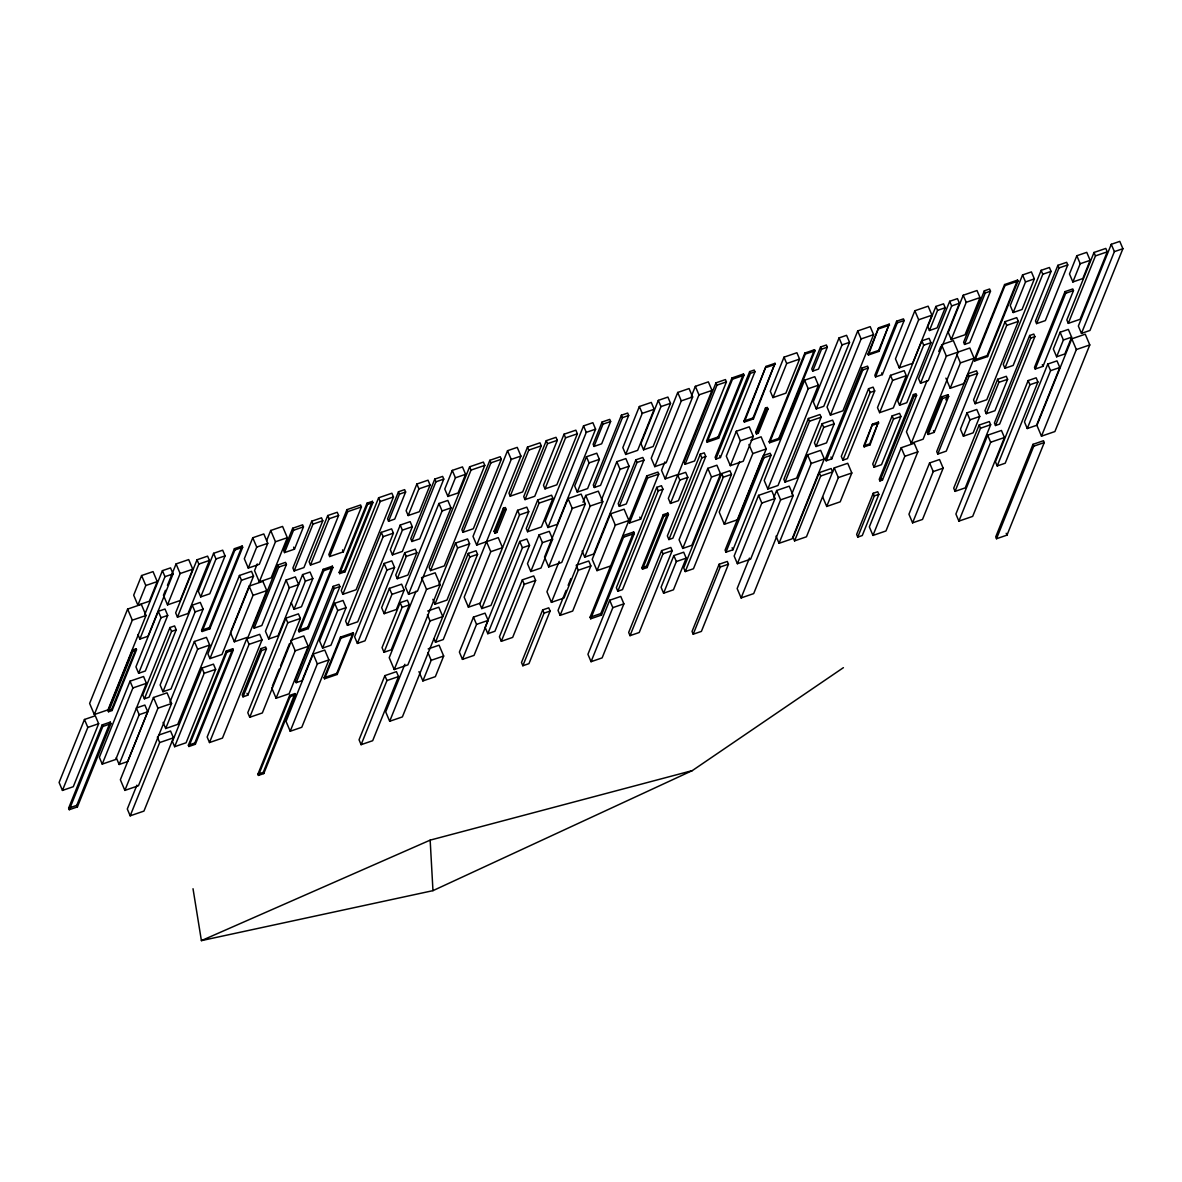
<?xml version="1.0" encoding="UTF-8"?>
<svg xmlns="http://www.w3.org/2000/svg" width="1182" height="1182" viewBox="0 0 1182 1182"><rect width="100%" height="100%" fill="white"/><g stroke="black" fill="none" stroke-linecap="round" stroke-linejoin="round"><path stroke-width="1.5" d="M127.626 609.085L89.625 703.438L94.324 714.534L108.02 709.835L146.021 615.482L141.323 604.371L127.626 609.085L132.31 620.181L94.324 714.534M141.589 575.545L133.684 595.181L137.895 605.154L149.346 601.224L157.25 581.588L153.039 571.615L141.589 575.545L145.8 585.518L137.895 605.154M84.469 719.483L59.1 782.484L62.454 790.418L73.284 786.71L98.653 723.709L95.299 715.775L84.469 719.483L87.823 727.418L62.454 790.418M144.78 614.477L162.422 570.655L170.533 567.877L173.074 573.905L147.972 636.271L139.86 639.048L137.939 634.527M68.63 808.148L102.154 724.921L110.266 722.128L110.931 723.68L77.406 806.907L69.295 809.7L68.63 808.148L76.756 805.37L110.266 722.128M108.094 710.722L132.547 649.997L136.093 648.785L136.521 649.79L112.083 710.515L108.522 711.741L108.094 710.722L111.64 709.495L136.093 648.785M108.522 711.741L132.975 651.016L132.547 649.997M69.295 809.7L102.804 726.472L102.154 724.921M139.86 639.048L164.963 576.683L162.422 570.655M165.45 590.306L163.456 595.255L167.519 604.874L180.137 600.545L192.755 569.207L188.692 559.588L176.074 563.917L167.445 585.356M130.035 681.172L99.362 757.322L102.228 764.104L115.762 759.465L146.435 683.314L143.569 676.518L130.035 681.172L132.901 687.954L102.228 764.104M158.314 611.33L135.93 666.884L138.634 673.297L145.342 670.992L167.711 615.438L165.007 609.025L158.314 611.33L161.018 617.728L138.634 673.297M167.519 604.874L180.137 573.536L176.074 563.917M169.927 627.524L142.771 694.942L144.396 698.798L149.065 697.203L176.221 629.784L174.596 625.928L169.927 627.524L171.553 631.395L144.396 698.798M197.025 559.78L175.66 612.837L177.463 617.137L188.041 613.502L209.421 560.445L207.604 556.146L197.025 559.78L198.842 564.065L177.463 617.137M119.131 764.488L139.18 714.696L136.344 707.988L144.869 705.063L147.706 711.771L127.656 761.563L119.131 764.488L116.294 757.765M153.468 697.498L120.357 779.736L124.864 790.403L138.457 785.734L171.582 703.497L167.076 692.829L153.468 697.498L157.974 708.166L124.864 790.403M192.267 605.169L160.131 684.984L162.983 691.736L170.991 688.988L203.127 609.158L200.29 602.406L192.267 605.169L195.119 611.907L162.983 691.736M213.602 553.309L198.325 591.236L200.718 596.895L209.79 593.778L225.068 555.85L222.674 550.191L213.602 553.309L215.996 558.968L200.718 596.895M169.912 702.271L194.395 641.501L206.436 637.364L209.687 645.047L177.728 724.389L165.687 728.526L163.086 722.379M136.905 785.144L127.301 809.005L130.183 815.816L143.938 811.103L173.444 737.834L170.563 731.023L158.521 735.145M201.575 630.242L234.42 548.684L242.147 546.04L242.679 547.281L209.835 628.839L202.107 631.498L201.575 630.242L209.303 627.598L242.147 546.04M202.107 631.498L234.952 549.94L234.42 548.684M130.183 815.816L159.673 742.562L157.369 737.11M165.687 728.526L197.63 649.184L194.395 641.501M252.756 537.751L244.319 558.731L248.264 568.084L259.316 564.287L267.767 543.306L263.808 533.954L252.756 537.751L256.716 547.103L248.264 568.084M201.989 668.066L172.424 741.469L174.641 746.699L186.091 742.769L215.656 669.367L213.454 664.136L201.989 668.066L204.205 673.297L174.641 746.699M239.444 575.471L207.899 653.809L209.938 658.61L221.994 654.473L253.539 576.136L251.515 571.334L239.444 575.471L241.483 580.273L209.938 658.61M257.248 563.932L254.558 570.611L259.316 581.869L271.18 577.806L287.329 537.692L282.572 526.433L270.708 530.496L266.674 540.529M231.111 630.893L249.151 586.095L262.877 581.381L266.777 590.616L248.072 637.083L234.346 641.796L230.446 632.562M188.366 745.221L226.309 651.001L232.765 648.785L233.297 650.07L195.355 744.276L188.898 746.492L188.366 745.221L194.823 743.005L232.765 648.785M188.898 746.492L226.841 652.272L226.309 651.001M234.346 641.796L253.051 595.329L249.151 586.095M259.316 581.869L275.465 541.755L270.708 530.496M246.698 638.812L207.16 737.007L209.495 742.547L222.467 738.1L262.02 639.89L259.671 634.35L246.698 638.812L249.047 644.353L209.495 742.547M277.844 564.996L253.258 626.061L254.145 628.159L261.843 625.514L286.428 564.464L285.542 562.351L277.844 564.996L278.73 567.109L254.145 628.159M292.678 528.251L283.68 550.576L284.537 552.585L294.481 549.172L303.464 526.862L302.622 524.838L292.678 528.251L293.52 530.275L284.537 552.585M268.698 638.974L289.309 587.794L298.632 584.602L295.382 576.875L286.059 580.081L265.448 631.247L268.698 638.974L278.021 635.768L302.592 574.6L310.053 572.044L312.816 578.589L301.484 606.735L294.022 609.291L291.26 602.746M311.738 521.188L292.885 567.995L294.126 570.936L303.922 567.582L322.775 520.774L321.519 517.819L311.738 521.188L312.979 524.128L294.126 570.936M260.853 648.637L242.207 694.942L243.004 696.833L247.806 695.179L266.452 648.874L265.655 646.997L260.853 648.637L261.65 650.514L243.004 696.833M285.852 618.186L247.792 712.687L249.742 717.282L262.345 712.953L300.391 618.452L298.455 613.857L285.852 618.186L287.787 622.781L249.742 717.282M327.754 515.529L309.123 561.805L310.482 565.011L319.967 561.76L338.599 515.485L337.239 512.279L327.754 515.529L329.113 518.75L310.482 565.011M294.022 609.291L305.37 581.145L302.592 574.6M272.362 686.136L279.188 669.189M280.562 665.791L289.427 643.762M346.917 509.664L328.832 554.565L329.66 556.545L343.341 551.861L361.426 506.945L360.599 504.965L346.917 509.664L347.744 511.643L329.66 556.545M298.544 630.434L323.129 569.355L332.334 566.193L332.91 567.552L308.31 628.632L299.105 631.794L298.544 630.434L307.748 627.273L332.334 566.193M299.105 631.794L323.705 570.714L323.129 569.355M276.086 698.252L295.204 650.794L290.802 640.378L303.804 635.916L308.207 646.332L289.088 693.79L276.086 698.252L271.683 687.821M333.147 586.375L295.249 680.448L296.18 682.664L302.001 680.669L339.899 586.582L338.968 584.366L333.147 586.375L334.078 588.577L296.18 682.664M257.912 774.195L289.634 695.415L294.968 693.583L295.485 694.809L263.763 773.575L258.43 775.407L257.912 774.195L263.246 772.363L294.968 693.583M339.175 572.384L367.041 503.177L372.374 501.345L372.906 502.586L345.041 571.793L339.692 573.625L339.175 572.384L344.509 570.551L372.374 501.345M258.43 775.407L290.151 696.626L289.634 695.415M339.692 573.625L367.558 504.418L367.041 503.177M313.171 654.045L286.044 721.404L290.211 731.244L301.794 727.27L328.921 659.911L324.769 650.07L313.171 654.045L317.337 663.885L290.211 731.244M334.698 603.308L319.554 640.895L322.597 648.091L330.945 645.239L346.075 607.637L343.031 600.456L334.698 603.308L337.742 610.503L322.597 648.091M378.624 497.785L341.258 590.572L342.824 594.31L356.107 589.744L393.473 496.957L391.892 493.219L378.624 497.785L380.19 501.508L342.824 594.31M381.313 532.388L345.617 621.052L347.434 625.337L357.718 621.806L393.414 533.141L391.597 528.856L381.313 532.388L383.131 536.672L347.434 625.337M398.482 491.756L387.548 518.883L388.553 521.247L394.714 519.12L405.633 491.993L404.643 489.643L398.482 491.756L399.472 494.106L388.553 521.247M324.119 677.714L340.475 637.128L353.093 632.798L353.551 633.862L337.195 674.449L324.577 678.778L324.119 677.714L336.752 673.385L353.093 632.798M324.577 678.778L340.918 638.191L340.475 637.128M384.15 563.474L354.615 636.832L357.392 643.422L365.016 640.807L394.552 567.449L391.774 560.859L384.15 563.474L386.942 570.064L357.392 643.422M400.24 525.044L390.296 549.748L392.439 554.846L402.368 551.433L412.311 526.729L410.169 521.646L400.24 525.044L402.397 530.142L392.439 554.846M416.862 484.029L406.12 510.713L408.159 515.544L419.344 511.717L430.085 485.034L428.032 480.188L416.862 484.029L418.916 488.86L408.159 515.544M389.425 588.355L381.638 607.681L384.18 613.68L396.384 609.498L404.17 590.173L401.629 584.174L389.425 588.355L391.951 594.354L384.18 613.68M404.717 552.777L395.748 575.073L397.285 578.707L407.879 575.073L416.847 552.777L415.31 549.142L404.717 552.777L406.253 556.427L397.285 578.707M434.784 479.094L410.745 538.785L411.883 541.489L419.728 538.8L443.767 479.109L442.629 476.405L434.784 479.094L435.922 481.798L411.883 541.489M438.936 503.488L405.382 586.804L408.544 594.265L417.453 591.207L450.992 507.891L447.845 500.429L438.936 503.488L442.083 510.949L408.544 594.265M452.278 470.406L444.772 489.053L447.904 496.455L458.084 492.953L465.59 474.307L462.472 466.905L452.278 470.406L455.41 477.809L447.904 496.455M400.151 602.672L382.052 647.633L384.017 652.287L391.212 649.819L409.327 604.859L407.362 600.205L400.151 602.672L402.116 607.326L384.017 652.287M416.02 591.148L389.218 657.694L394.241 669.559L407.893 664.875L440.177 584.676L435.168 572.812L423.215 576.905M384.874 675.631L359.047 739.769L361.116 744.675L372.685 740.7L398.511 676.577L396.443 671.657L384.874 675.631L386.942 680.551L361.116 744.675M469.623 466.801L429.155 567.316L430.543 570.611L444.314 565.897L484.797 465.383L483.394 462.073L469.623 466.801L471.027 470.096L430.543 570.611M394.241 669.559L426.525 589.36L421.516 577.496M404.879 664.284L385.716 711.889L389.676 721.271L402.382 716.913L468.279 553.412L476.05 550.753L477.572 554.358L443.265 639.551L435.493 642.21L433.971 638.62M439.069 583.997L455.558 543.055L467.555 538.948L469.609 543.823L446.944 600.101L434.946 604.224L432.893 599.348M489.85 460.3L461.881 529.758L462.945 532.299L473.347 528.723L501.331 459.266L500.252 456.725L489.85 460.3L490.914 462.842L462.945 532.299M434.946 604.224L457.611 547.931L455.558 543.055M389.676 721.271L430.071 620.949L427.441 614.684M468.412 607.193L464.171 597.161L520.922 456.06L517.243 447.372L507.536 450.697L473.022 536.406L476.701 545.094L498.272 537.618L502.513 547.665L490.766 551.684L468.412 607.193L480.158 603.175M435.493 642.21L469.801 557.018L468.279 553.412M476.701 545.094L511.215 459.399L507.536 450.697M428.165 648.918L439.083 645.18L443.678 656.025L435.36 676.651L422.89 680.935L431.194 660.31L427.928 652.553M527.497 447.106L508.954 493.19L510.21 496.189L522.695 491.904L541.253 445.821L539.997 442.822L527.497 447.106L528.768 450.106L510.21 496.189M494.076 531.235L503.355 508.186L505.364 507.506L506.177 509.427L496.898 532.476L494.889 533.171L494.076 531.235L496.085 530.541L496.898 532.476M494.889 533.171L504.167 510.122L503.355 508.186M473.465 617.122L459.384 652.095L462.443 659.364L474.041 655.389L488.122 620.417L485.048 613.148L473.465 617.122L476.538 624.392L462.443 659.364M517.598 510.314L479.862 604.017L481.783 608.567L491.003 605.406L528.738 511.703L526.817 507.152L517.598 510.314L519.519 514.864L481.783 608.567M546.276 440.664L523.744 496.632L525.015 499.617L534.766 496.277L557.298 440.325L556.028 437.325L546.276 440.664L547.547 443.664L525.015 499.617M519.74 541.43L485.137 627.361L487.811 633.7L494.933 631.247L529.536 545.316L526.847 538.977L519.74 541.43L522.414 547.768L487.811 633.7M537.736 499.942L526.226 528.531L527.571 531.723L541.4 526.965L552.91 498.376L551.566 495.199L537.736 499.942L539.081 503.118L527.571 531.723M564.021 434.222L543.484 485.255L545.005 488.875L556.84 484.812L577.377 433.779L575.856 430.174L564.021 434.222L565.557 437.842L545.005 488.875M539.11 534.825L527.482 563.696L530.792 571.527L541.001 568.025L552.615 539.169L549.305 531.339L539.11 534.825L542.42 542.671L530.792 571.527M583.539 425.889L545.227 521.055L547.946 527.527L557.283 524.32L595.595 429.169L592.862 422.698L583.539 425.889L586.272 432.361L547.946 527.527M522.37 579.845L499.425 636.832L501.316 641.294L512.678 637.394L535.623 580.406L533.732 575.944L522.37 579.845L524.261 584.307L501.316 641.294M568.084 498.582L544.533 557.047L548.699 566.917L561.775 562.425L585.326 503.96L581.16 494.091L568.084 498.582L572.251 508.437L548.699 566.917M586.464 456.74L574.688 485.965L577.289 492.111L587.617 488.58L599.377 459.355L596.777 453.208L586.464 456.74L589.05 462.901L577.289 492.111M602.111 422.004L593.128 444.284L594.029 446.427L601.668 443.797L610.636 421.516L609.735 419.388L602.111 422.004L603.012 424.131L594.029 446.427M559.189 561.361L546.941 591.768L551.418 602.347L564.021 598.018L602.79 501.715L598.328 491.151L585.725 495.465L583.007 502.232M542.671 609.912L521.498 662.511L522.858 665.747L528.945 663.649L550.118 611.064L548.743 607.829L542.671 609.912L544.045 613.148L522.858 665.747M621.407 415.207L593.275 485.063L594.31 487.501L600.545 485.359L628.676 415.503L627.657 413.065L621.407 415.207L622.426 417.645L594.31 487.501M551.418 602.347L590.187 506.044L585.725 495.465M601.195 500.503L616.827 461.674L625.854 458.572L629.075 466.21L593.719 554.018L584.691 557.121L582.12 551.004M639.359 406.519L622.825 447.609L625.706 454.449L637.645 450.357L654.178 409.267L651.297 402.427L639.359 406.519L642.254 413.36L625.706 454.449M566.119 590.365L558.037 610.414L560.135 615.364L572.694 611.05L590.852 565.927L588.769 560.977L576.21 565.292L578.308 570.241L560.135 615.364M568.143 585.341L570.832 578.663M584.691 557.121L620.048 469.313L616.827 461.674M596.999 570.64L615.32 525.148L628.898 520.494L624.111 509.176L610.547 513.83L592.226 559.337L596.999 570.64L610.577 565.986M658.33 400.373L640.94 443.59L643.569 449.81L653.129 446.53L670.534 403.313L667.904 397.078L658.33 400.373L660.96 406.593L643.569 449.81M635.857 459.842L618.201 503.695L619.324 506.339L626.268 503.96L643.939 460.108L642.816 457.464L635.857 459.842L636.98 462.487L619.324 506.339M677.729 392.454L651.238 458.232L654.798 466.654L666.16 462.753L692.652 396.975L689.091 388.553L677.729 392.454L681.29 400.875L654.798 466.654M590.705 618.777L623.549 537.204L622.899 535.682L633.685 531.989L634.32 533.51L601.475 615.083L590.705 618.777L590.054 617.255L646.761 475.903L657.931 472.076L658.788 474.1L640.629 519.164L629.474 522.991L628.617 520.966M629.474 522.991L647.618 477.927L646.761 475.903M601.475 615.083L600.84 613.547L633.685 531.989M664.905 461.926L661.536 470.333L665.141 478.873L678.158 474.41L711.978 390.415L708.373 381.86L695.356 386.337L691.293 396.413M609.69 600.234L587.927 654.281L591.059 661.698L602.126 657.886L623.889 603.854L620.757 596.437L609.69 600.234L612.823 607.651L591.059 661.698M656.778 487.324L616.339 587.735L617.817 591.222L622.515 589.611L662.954 489.2L661.477 485.713L656.778 487.324L658.241 490.825L617.817 591.222M665.141 478.873L698.961 394.877L695.356 386.337M677.714 475.046L668.332 498.376L670.445 503.414L678.424 500.68L687.821 477.351L685.693 472.312L677.714 475.046L679.842 480.084L670.445 503.414M715.982 382.835L684.127 461.94L685.102 464.245L694.573 460.995L726.428 381.889L725.452 379.585L715.982 382.835L716.957 385.14L685.102 464.245M641.9 567.715L663.265 514.658L667.86 513.077L668.465 514.495L647.086 567.552L642.491 569.133L641.9 567.715L646.495 566.148L667.86 513.077M642.491 569.133L663.856 516.061L663.265 514.658M700.276 454.198L667.357 535.919L668.909 539.568L672.868 538.209L705.787 456.488L704.236 452.824L700.276 454.198L701.812 457.848L668.909 539.568M661.625 550.605L628.676 632.459L630.021 635.665L639.211 632.518L672.174 550.664L670.815 547.458L661.625 550.605L662.984 553.811L630.021 635.665M706.6 440.93L731.968 377.959L743.478 374L743.995 375.241L718.641 438.227L707.132 442.171L706.6 440.93L718.109 436.985L743.478 374M707.132 442.171L732.485 379.2L731.968 377.959M707.826 468.338L679.074 539.746L682.753 548.433L691.825 545.316L720.577 473.923L716.913 465.22L707.826 468.338L711.505 477.04L682.753 548.433M673.843 555.584L661.078 587.262L663.59 593.201L673.445 589.818L686.195 558.14L683.698 552.201L673.843 555.584L676.34 561.524L663.59 593.201M749.654 371.606L715.125 457.36L715.864 459.074L720.429 457.508L754.958 371.769L754.234 370.04L749.654 371.606L750.393 373.335L715.864 459.074M736.327 431.253L726.309 456.149L730.343 465.678L743.227 461.261L753.244 436.365L749.225 426.835L736.327 431.253L740.36 440.783L730.343 465.678M721.729 473.554L683.728 567.921L685.264 571.556L693.465 568.749L731.466 474.381L729.929 470.746L721.729 473.554L723.266 477.203L685.264 571.556M743.966 421.073L765.966 366.435L775.008 363.332L753.422 418.93L744.379 422.033L743.966 421.073L753.008 417.955L775.008 363.332M744.379 422.033L765.966 366.435M739.548 461.645L719.217 512.131L724.344 524.276L737.79 519.666L766.246 448.968L761.119 436.823L751.043 440.28M784.006 357.171L770.295 391.242L772.969 397.595L785.882 393.163L799.593 359.092L796.904 352.738L784.006 357.171L786.695 363.524L772.969 397.595M755.712 432.198L765.448 408.026L767.295 407.391L768.019 409.09L758.283 433.262L756.436 433.897L755.712 432.198L757.573 431.563L758.283 433.262M756.436 433.897L766.158 409.726L765.448 408.026M724.344 524.276L752.816 453.578L748.96 444.476M719.114 564.257L692.046 631.469L693.199 634.202L701.399 631.395L728.467 564.183L727.314 561.45L719.114 564.257L720.266 566.991L693.199 634.202M762.449 457.36L725.083 550.132L725.94 552.186L732.973 549.763L771.019 455.292L770.162 453.253L763.129 455.661L763.986 457.715L725.94 552.186M769.157 441.699L804.853 353.049L814.516 349.724L814.974 350.788L779.278 439.438L769.6 442.748L769.157 441.699L778.82 438.374L814.516 349.724M769.6 442.748L805.297 354.098L804.853 353.049M804.602 380.205L764.222 480.483L767.812 488.993L778.022 485.492L818.387 385.214L814.797 376.703L804.602 380.205L808.192 388.715L767.812 488.993M758.563 495.361L734.14 556.013L737.391 563.711L750.614 559.175L775.037 498.523L771.787 490.825L758.563 495.361L761.814 503.059L737.391 563.711M820.574 346.991L811.753 368.887L812.684 371.089L818.505 369.094L827.326 347.198L826.395 344.996L820.574 346.991L821.505 349.207L812.684 371.089M749.418 558.126L737.154 588.562L741.114 597.929L753.688 593.6L793.181 495.539L789.221 486.186L776.648 490.5L773.914 497.267M839.057 337.904L813.305 401.88L816.26 408.883L823.78 406.312L849.533 342.337L846.578 335.319L839.057 337.904L842.027 344.908L816.26 408.883M808.385 418.487L783.873 479.36L785.025 482.079L796.624 478.089L821.135 417.231L819.983 414.513L808.385 418.487L809.522 421.206L785.025 482.079M741.114 597.929L780.593 499.853L776.648 490.5M791.837 493.913L807.572 454.834L820.663 450.342L824.297 458.956L792.147 538.815L779.056 543.306L776.027 536.126M857.718 330.93L827.045 407.096L830.429 415.104L842.914 410.819L873.587 334.654L870.203 326.646L857.718 330.93L861.102 338.939L830.429 415.104M822.14 423.732L814.442 442.822L816.008 446.515L826.499 442.91L834.182 423.821L832.63 420.127L822.14 423.732L823.691 427.411L816.008 446.515M779.056 543.306L811.221 463.447L807.572 454.834M794.57 540.868L820.692 476.006L832.586 471.913L831.168 468.545L819.274 472.623L793.152 537.5L794.57 540.868L806.464 536.791L834.226 467.909L847.73 463.27L851.823 472.977L840.21 501.833L826.706 506.472L822.613 496.765M861.988 368.045L825.405 458.897L826.203 460.788L831.773 458.882L868.356 368.03L867.558 366.139L861.988 368.045L862.786 369.936L826.203 460.788M868.016 354.068L878.595 327.813L889.204 324.178L879.024 351.35L868.415 354.984L868.016 354.068L878.64 350.419L889.204 324.178M868.415 354.984L878.595 327.813M868.563 388.701L841.303 456.4L842.899 460.182L847.435 458.631L874.695 390.917L873.099 387.135L868.563 388.701L870.159 392.468L842.899 460.182M896.621 321.223L874.843 375.3L875.537 376.94L882.363 374.605L904.141 320.529L903.447 318.874L896.621 321.223L897.315 322.863L875.537 376.94M826.706 506.472L838.333 477.602L834.226 467.909M914.853 310.748L895.468 358.885L899.28 367.883L912.563 363.332L931.948 315.195L928.151 306.182L914.853 310.748L918.665 319.761L899.28 367.883M890.489 375.344L877.487 407.613L879.615 412.651L893.297 407.953L906.298 375.669L904.171 370.646L890.489 375.344L892.617 380.368L879.615 412.651M863.747 445.88L872.523 424.102L878.418 422.077L870.07 444.831L864.175 446.855L863.747 445.88L869.657 443.856L878.418 422.077M864.175 446.855L872.523 424.102M921.857 340.83L897.714 400.816L899.561 405.19L906.801 402.707L930.958 342.721L929.111 338.348L921.857 340.83L923.718 345.203L899.561 405.19M935.908 306.434L927.781 326.601L929.436 330.517L937.09 327.887L945.216 307.734L943.561 303.818L935.908 306.434L937.562 310.364L929.436 330.517M892.144 415.887L872.744 464.053L874.089 467.23L881.521 464.674L900.92 416.492L899.591 413.331L892.144 415.887L893.474 419.049L874.089 467.23M949.693 301.292L918.577 378.595L920.527 383.219L928.298 380.56L959.415 303.257L957.464 298.632L949.693 301.292L951.658 305.931L920.527 383.219M873.202 493.293L856.64 534.441L857.748 537.086L862.269 535.535L878.832 494.386L877.724 491.742L873.202 493.293L874.311 495.938L857.748 537.086M913.391 394.581L879.245 479.36L879.91 480.941L882.481 480.055L916.626 395.276L915.961 393.695L913.391 394.581L914.055 396.162L879.91 480.941M927.072 380.574L906.446 431.814L911.278 443.265L923.112 439.202L958.203 352.073L953.357 340.623L943.221 344.11M938.774 351.527L940.842 346.4M901.231 447.727L869.346 526.891L872.966 535.431L885.968 530.969L917.838 451.82L914.233 443.265L901.231 447.727L904.836 456.282L872.966 535.431M963.227 295.249L948.274 332.408L951.259 339.485L965.044 334.757L980.011 297.598L977.012 290.521L963.227 295.249L966.226 302.326L951.259 339.485M911.278 443.265L946.354 356.137L941.522 344.686M941.847 396.797L927.382 432.73L928.106 434.444L934.194 432.361L948.673 396.428L947.949 394.714L941.847 396.797L942.571 398.511L928.106 434.444M984.34 290.816L963.626 342.248L964.556 344.42L969.787 342.617L990.501 291.186L989.585 289.014L984.34 290.816L985.256 292.988L964.556 344.42M946.354 356.137L969.816 348.01L974.101 358.19L963.877 383.574L950.195 388.272L960.419 362.889L956.829 354.408M945.881 399.841L947.949 394.714M929.584 462.96L908.943 514.229L912.578 522.843L922.521 519.43L943.162 468.161L939.527 459.547L929.584 462.96L933.233 471.574L912.578 522.843M968.043 373.734L936.705 451.554L937.754 454.051L946.25 451.14L977.588 373.335L976.524 370.823L968.043 373.734L969.092 376.245L937.754 454.051M974.175 360.022L1004.582 284.552L1017.539 280.104L1017.953 281.094L987.561 356.565L974.603 361.012L974.175 360.022L987.147 355.575L1017.539 280.104M974.603 361.012L1004.996 285.542L1004.582 284.552M967.039 412.813L960.449 429.184L963.404 436.188L973.155 432.834L979.76 416.463L976.79 409.46L967.039 412.813L969.994 419.817L963.404 436.188M1022.563 274.948L1010.241 305.547L1013.196 312.521L1022.046 309.492L1034.368 278.893L1031.413 271.904L1022.563 274.948L1025.518 281.937L1013.196 312.521M1005.099 321.622L973.554 399.959L975.135 403.727L986.778 399.738L1018.323 321.401L1016.727 317.633L1005.099 321.622L1006.695 325.39L975.135 403.727M1041.135 270.338L1003.267 364.396L1004.907 368.282L1013.166 365.445L1051.049 271.402L1049.409 267.501L1041.135 270.338L1042.79 274.239L1004.907 368.282M979.139 425.062L953.711 488.196L955.056 491.372L965.251 487.87L990.664 424.737L989.319 421.56L979.139 425.062L980.469 428.239L955.056 491.372M997.623 379.289L984.99 410.671L986.276 413.7L994.963 410.715L1007.596 379.333L1006.325 376.304L997.623 379.289L998.908 382.318L986.276 413.7M987.65 435.183L955.898 514.037L958.883 521.114L972.683 516.386L1004.434 437.517L1001.449 430.455L987.65 435.183L990.649 442.26L958.883 521.114M1029.655 335.496L994.431 422.979L995.51 425.52L999.647 424.102L1034.871 336.634L1033.792 334.078L1029.655 335.496L1030.734 338.052L995.51 425.52M1057.89 265.329L1035.476 321.002L1036.584 323.617L1045.346 320.603L1067.774 264.931L1066.666 262.315L1057.89 265.329L1058.998 267.945L1036.584 323.617M1076.832 255.74L1069.488 273.973L1072.872 281.966L1082.801 278.568L1090.144 260.335L1086.76 252.342L1076.832 255.74L1080.215 263.734L1072.872 281.966M1028.148 380.574L995.436 461.793L997.209 465.959L1005.217 463.211L1037.929 381.978L1036.171 377.812L1028.148 380.574L1029.906 384.741L997.209 465.959M1065.012 291.614L1034.501 367.351L1035.21 369.02L1042.982 366.346L1073.478 290.595L1072.783 288.94L1065.012 291.614L1065.706 293.269L1035.21 369.02M1060.106 332.231L1053.339 349.015L1056.619 356.787L1064.864 353.95L1071.631 337.166L1068.351 329.409L1060.106 332.231L1063.386 340.002L1056.619 356.787M1047.769 364.056L1024.469 421.915L1027.261 428.534L1036.511 425.357L1059.811 367.513L1057.004 360.879L1047.769 364.056L1050.562 370.675L1027.261 428.534M1094.015 252.46L1066.844 319.938L1068.292 323.351L1080.082 319.303L1107.253 251.84L1105.805 248.427L1094.015 252.46L1095.463 255.888L1068.292 323.351M1071.808 338.82L1036.939 425.417L1041.475 436.158L1054.905 431.548L1089.789 344.937L1085.253 334.196L1071.808 338.82L1076.344 349.562L1041.475 436.158M1111.272 244.305L1078.353 326.055L1081.456 333.383L1089.981 330.458L1122.9 248.708L1119.797 241.379L1111.272 244.305L1114.375 251.633L1081.456 333.383M1032.994 444.343L995.717 536.894L996.5 538.726L1006.99 535.136L1044.253 442.57L1043.484 440.738L1032.994 444.343L1033.762 446.175L996.5 538.726M193.021 888.731L201.398 940.621L432.967 890.652L692.312 770.605L843.401 667.667M201.398 940.621L430.159 840.136L692.312 770.605M766.379 367.41L775.422 364.307M878.98 328.744L889.603 325.109M234.952 549.94L242.679 547.281M367.558 504.418L372.906 502.586M732.485 379.2L743.995 375.241M805.297 354.098L814.974 350.788M1004.996 285.542L1017.953 281.094M750.393 373.335L754.958 371.769M897.315 322.863L904.141 320.529M293.52 530.275L303.464 526.862M347.744 511.643L361.426 506.945M603.012 424.131L610.636 421.516M716.957 385.14L726.428 381.889M821.505 349.207L827.326 347.198M985.256 292.988L990.501 291.186M399.472 494.106L405.633 491.993M435.922 481.798L443.767 479.109M490.914 462.842L501.331 459.266M622.426 417.645L628.676 415.503M1058.998 267.945L1067.774 264.931M312.979 524.128L322.775 520.774M329.113 518.75L338.599 515.485M528.768 450.106L541.253 445.821M547.547 443.664L557.298 440.325M471.027 470.096L484.797 465.383M565.557 437.842L577.377 433.779M1095.463 255.888L1107.253 251.84M380.19 501.508L393.473 496.957M937.562 310.364L945.216 307.734M1042.79 274.239L1051.049 271.402M198.842 564.065L209.421 560.445M418.916 488.86L430.085 485.034M951.658 305.931L959.415 303.257M215.996 558.968L225.068 555.85M164.963 576.683L173.074 573.905M660.96 406.593L670.534 403.313M786.695 363.524L799.593 359.092M586.272 432.361L595.595 429.169M642.254 413.36L654.178 409.267M842.027 344.908L849.533 342.337M966.226 302.326L980.011 297.598M1025.518 281.937L1034.368 278.893M1114.375 251.633L1122.9 248.708M455.41 477.809L465.59 474.307M861.102 338.939L873.587 334.654M1080.215 263.734L1090.144 260.335M511.215 459.399L520.922 456.06M681.29 400.875L692.652 396.975M698.961 394.877L711.978 390.415M918.665 319.761L931.948 315.195M180.137 573.536L192.755 569.207M256.716 547.103L267.767 543.306M145.8 585.518L157.25 581.588M275.465 541.755L287.329 537.692M1065.706 293.269L1073.478 290.595M923.718 345.203L930.958 342.721M442.083 510.949L450.992 507.891M278.73 567.109L286.428 564.464M241.483 580.273L253.539 576.136M589.05 462.901L599.377 459.355M132.31 620.181L146.021 615.482M808.192 388.715L818.387 385.214M862.786 369.936L868.356 368.03M383.131 536.672L393.414 533.141M402.397 530.142L412.311 526.729M1006.695 325.39L1018.323 321.401M766.158 409.726L768.019 409.09M161.018 617.728L167.711 615.438M195.119 611.907L203.127 609.158M636.98 462.487L643.939 460.108M323.705 570.714L332.91 567.552M253.051 595.329L266.777 590.616M620.048 469.313L629.075 466.21M504.167 510.122L506.177 509.427M305.37 581.145L312.816 578.589M892.617 380.368L906.298 375.669M539.081 503.118L552.91 498.376M171.553 631.395L176.221 629.784M870.159 392.468L874.695 390.917M1030.734 338.052L1034.871 336.634M960.419 362.889L974.101 358.19M519.519 514.864L528.738 511.703M740.36 440.783L753.244 436.365M406.253 556.427L416.847 552.777M132.975 651.016L136.521 649.79M701.812 457.848L705.787 456.488M809.522 421.206L821.135 417.231M647.618 477.927L658.788 474.1M386.942 570.064L394.552 567.449M334.078 588.577L339.899 586.582M572.251 508.437L585.326 503.96M457.611 547.931L469.609 543.823M1063.386 340.002L1071.631 337.166M590.187 506.044L602.79 501.715M969.092 376.245L977.588 373.335M914.055 396.162L916.626 395.276M823.691 427.411L834.182 423.821M752.816 453.578L766.246 448.968M679.842 480.084L687.821 477.351M658.241 490.825L662.954 489.2M197.63 649.184L209.687 645.047M469.801 557.018L477.572 554.358M1076.344 349.562L1089.789 344.937M763.986 457.715L771.019 455.292M711.505 477.04L720.577 473.923M287.787 622.781L300.391 618.452M942.571 398.511L948.673 396.428M872.937 425.092L878.832 423.067M998.908 382.318L1007.596 379.333M723.266 477.203L731.466 474.381M893.474 419.049L900.92 416.492M337.742 610.503L346.075 607.637M522.414 547.768L529.536 545.316M542.42 542.671L552.615 539.169M391.951 594.354L404.17 590.173M249.047 644.353L262.02 639.89M226.841 652.272L233.297 650.07M1050.562 370.675L1059.811 367.513M132.901 687.954L146.435 683.314M426.525 589.36L440.177 584.676M1029.906 384.741L1037.929 381.978M261.65 650.514L266.452 648.874M811.221 463.447L824.297 458.956M204.205 673.297L215.656 669.367M663.856 516.061L668.465 514.495M402.116 607.326L409.327 604.859M623.549 537.204L634.32 533.51M295.204 650.794L308.207 646.332M969.994 419.817L979.76 416.463M340.918 638.191L353.551 633.862M87.823 727.418L98.653 723.709M427.707 611.02L438.817 607.208L442.777 616.59L430.071 620.949M102.804 726.472L110.931 723.68M157.974 708.166L171.582 703.497M139.18 714.696L147.706 711.771M524.261 584.307L535.623 580.406M761.814 503.059L775.037 498.523M980.469 428.239L990.664 424.737M838.333 477.602L851.823 472.977M904.836 456.282L917.838 451.82M780.593 499.853L793.181 495.539M578.308 570.241L590.852 565.927M317.337 663.885L328.921 659.911M662.984 553.811L672.174 550.664M990.649 442.26L1004.434 437.517M476.538 624.392L488.122 620.417M933.233 471.574L943.162 468.161M676.34 561.524L686.195 558.14M874.311 495.938L878.832 494.386M290.151 696.626L295.485 694.809M159.673 742.562L173.444 737.834M544.045 613.148L550.118 611.064M1033.762 446.175L1044.253 442.57M431.194 660.31L443.678 656.025M386.942 680.551L398.511 676.577M720.266 566.991L728.467 564.183M612.823 607.651L623.889 603.854M590.054 617.255L600.84 613.547M1042.288 364.691L1042.982 366.346M987.147 355.575L987.561 356.565M945.896 378.107L950.195 388.272M1006.207 533.289L1006.99 535.136M933.47 430.632L934.194 432.361M878.64 350.419L879.024 351.35M881.669 372.951L882.363 374.605M869.657 443.856L870.07 444.831M881.816 478.474L882.481 480.055M830.976 456.991L831.773 458.882M819.274 472.623L820.692 476.006M778.82 438.374L779.278 439.438M753.008 417.955L753.422 418.93M718.109 436.985L718.641 438.227M719.69 455.794L720.429 457.508M732.116 547.724L732.973 549.763M639.772 517.14L640.629 519.164M646.495 566.148L647.086 567.552M610.547 513.83L615.32 525.148M486.526 541.652L490.766 551.684M418.96 671.627L422.89 680.935M342.514 549.881L343.341 551.861M344.509 570.551L345.041 571.793M293.624 547.163L294.481 549.172M336.752 673.385L337.195 674.449M307.748 627.273L308.31 628.632M286.059 580.081L289.309 587.794M247.008 693.302L247.806 695.179M209.303 627.598L209.835 628.839M263.246 772.363L263.763 773.575M194.823 743.005L195.355 744.276M111.64 709.495L112.083 710.515M76.756 805.37L77.406 806.907M430.159 840.136L432.967 890.652"/></g></svg>
